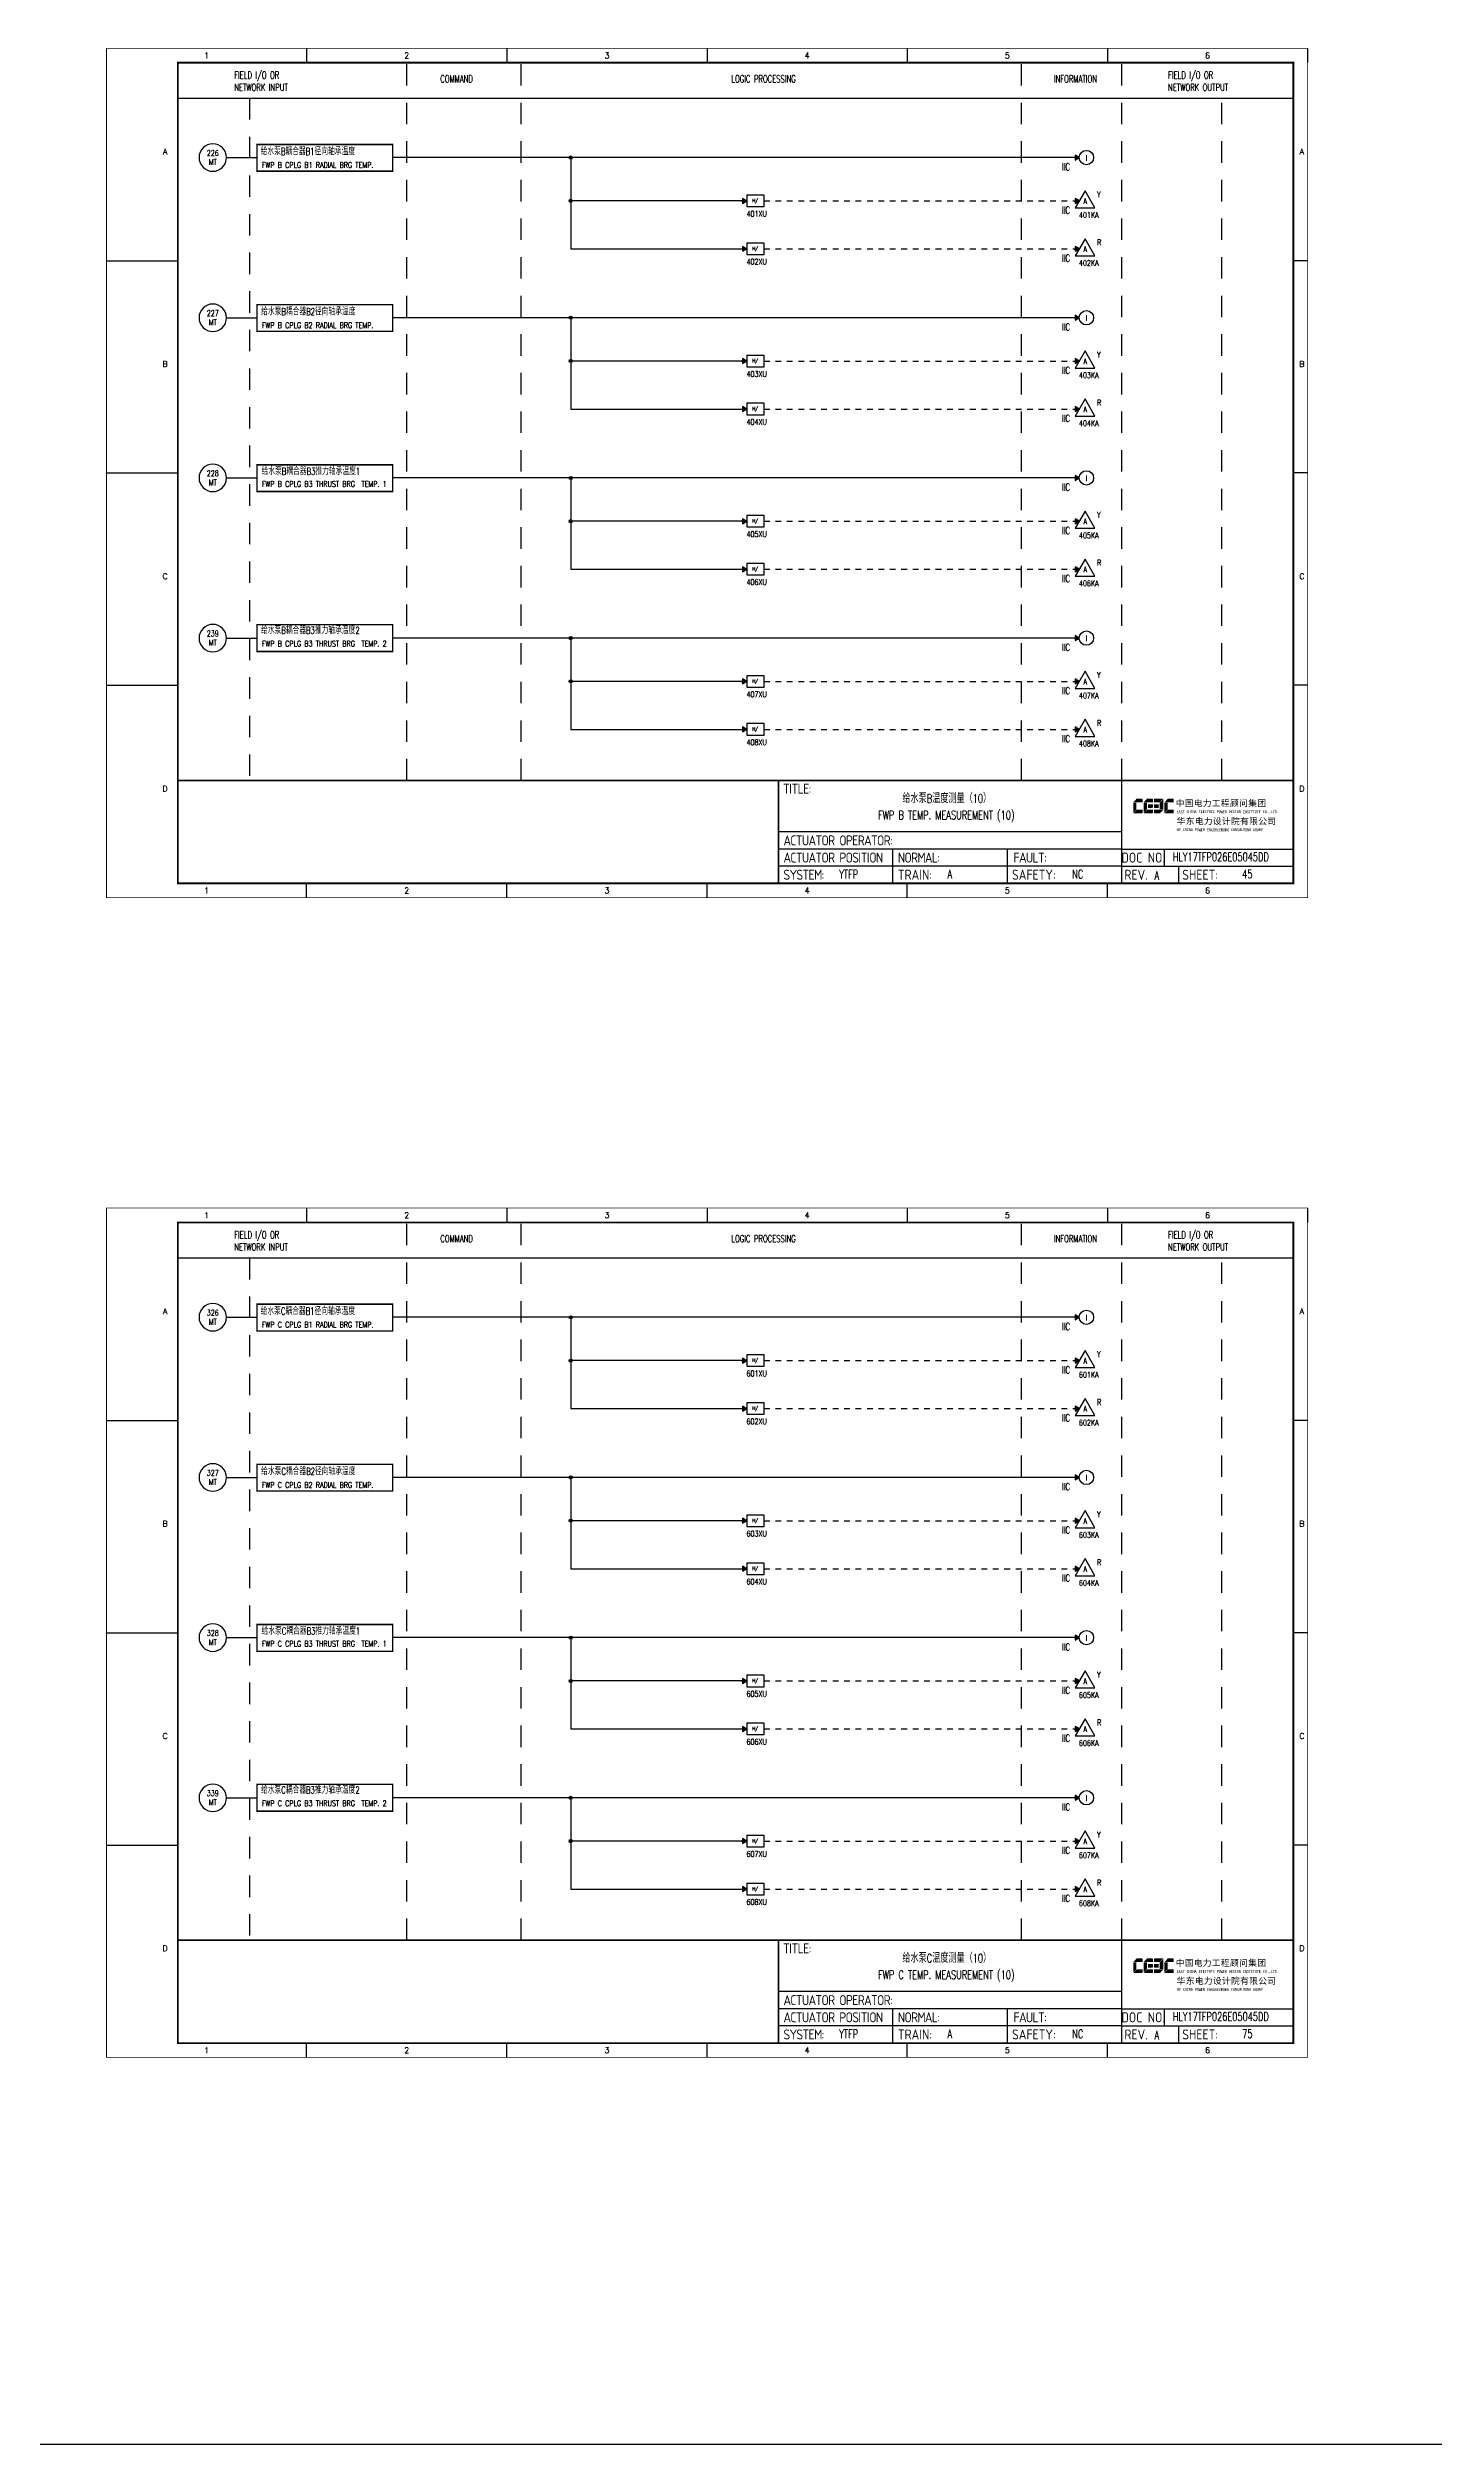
# Model space of a CAD drawing. Header units: millimetres. Extents: x 38833 to 52469, y 29493 to 32647.
# Drawn here: x 44001 to 44486, y 31107 to 31945 of the extents above; entities that cross this region are included whole.
import ezdxf
from ezdxf.enums import TextEntityAlignment as Align

# ---------------------------------------------------------------- set-up
doc = ezdxf.new("R2010")
doc.units = ezdxf.units.MM
for name, pattern in [('D2', [6, 2, -2, 2]), ('DASHED', [0.75, 0.5, -0.25]), ('JIS_02_0.7', [1.35, 0.75, -0.6])]:
    doc.linetypes.add(name, pattern=pattern)
for name, color, linetype in [('BORDER', 1, 'Continuous'), ('INSTRUMENT', 4, 'Continuous'), ('MLINE', 6, 'Continuous'), ('TITLE', 1, 'Continuous'), ('TK', 7, 'Continuous'), ('图框_外框线', 7, 'Continuous'), ('图框_标题栏文字', 6, 'Continuous')]:
    doc.layers.add(name, color=color, linetype=linetype)
doc.styles.add('DANIEL', font='COMPLEX', dxfattribs={"width": 0.7, "bigfont": 'GVFS'})
doc.styles.add('ecepdi', font='simhei.ttf', dxfattribs={"width": 0.9})
doc.styles.get("Standard").update_dxf_attribs({"font": 'romans.shx', "width": 0.7, "bigfont": 'hztxta.shx'})
doc.styles.add('工程字', font='gbenor.shx', dxfattribs={"bigfont": 'gbcbig.shx'})

# ---------------------------------------------------------------- blocks, each defined once
blk = doc.blocks.new('INS00')
at = {"layer": 'INSTRUMENT', "color": 0}
blk.add_lwpolyline([(6, 0, 1), (-6, 0, 1)], format="xyb", close=True, dxfattribs=at)
at = {"layer": 'INSTRUMENT', "flags": 1}
for tag, p in [('INSNAM', (0, 9)), ('INSDGN', (0, -9)), ('INSSUP', (0, -15)), ('INSMAN', (0, -18)), ('INSTYP', (0, -12)), ('INSREM', (0, -21))]:
    blk.add_attdef(tag, text='', height=3, dxfattribs=at).set_placement(p, align=Align.TOP_CENTER)
at = {"layer": 'INSTRUMENT', "width": 0.7}
for tag, p in [('INSIDE', (0, 2)), ('INSSYS', (0, -2))]:
    blk.add_attdef(tag, text='', height=2.5, dxfattribs=at).set_placement(p, align=Align.MIDDLE)
for tag, p in [('INSHH', (6, 3.5)), ('INSL', (6, -3)), ('INSLL', (6, -6))]:
    blk.add_attdef(tag, p, '', height=2.5, dxfattribs=at)
at = {"layer": 'INSTRUMENT', "linetype": 'DASHED', "width": 0.7}
blk.add_attdef('INSH', (6, 0.5), '', height=2.5, dxfattribs=at)
blk = doc.blocks.new('大于')
at = {"layer": 'BORDER'}
blk.add_hatch(color=256, dxfattribs=at).paths.add_polyline_path([(2178.99, 3748.47), (2177.49, 3749.34), (2177.49, 3747.6)])
for p, q in [((2176.99, 3748.47), (2178.99, 3748.47)), ((2184.99, 3748.47), (2186.99, 3748.47))]:
    blk.add_line(p, q, dxfattribs=at)
for points in [[(2178.99, 3748.47), (2177.49, 3749.34), (2177.49, 3747.6)], [(2184.99, 3750.47), (2178.99, 3750.47), (2178.99, 3746.47), (2184.99, 3746.47)]]:
    blk.add_lwpolyline(points, close=True, dxfattribs=at)
at = {"layer": 'BORDER', "style": 'DANIEL', "width": 0.8}
blk.add_text('H/', height=1.2, dxfattribs=at).set_placement((2181.94, 3748.51), align=Align.MIDDLE)
blk = doc.blocks.new('A$C1E0003F3')
h = blk.add_hatch(color=152)
edge = h.paths.add_edge_path()
edge.add_ellipse((5.15, 4.41), major_axis=(0, 0.211), ratio=0.769231, start_angle=-90, end_angle=0)
edge.add_line((5.15, 4.62), (3.22, 4.62))
edge.add_line((3.22, 4.62), (2.09, 3.35))
edge.add_line((2.09, 3.35), (5.32, 3.35))
edge.add_line((5.32, 3.35), (5.32, 4.41))
h.paths.add_polyline_path([(3.22, 3.23), (2.09, 3.23), (2.09, -0.36), (3.22, 0.91)])
edge = h.paths.add_edge_path()
edge.add_line((5.32, 0.81), (3.27, 0.81))
edge.add_line((3.27, 0.81), (2.13, -0.46))
edge.add_line((2.13, -0.46), (5.15, -0.46))
edge.add_ellipse((5.15, -0.25), major_axis=(0, 0.211), ratio=0.769231, start_angle=180, end_angle=270)
edge.add_line((5.32, -0.25), (5.32, 0.81))
h = blk.add_hatch(color=152)
edge = h.paths.add_edge_path()
edge.add_ellipse((8.78, 4.41), major_axis=(0, 0.211), ratio=0.769231, start_angle=-90, end_angle=0)
edge.add_line((8.78, 4.62), (6.84, 4.62))
edge.add_line((6.84, 4.62), (5.71, 3.35))
edge.add_line((5.71, 3.35), (8.94, 3.35))
edge.add_line((8.94, 3.35), (8.94, 4.41))
h.paths.add_polyline_path([(6.84, 3.23), (5.71, 3.23), (5.71, -0.36), (6.84, 0.91)])
edge = h.paths.add_edge_path()
edge.add_ellipse((8.78, 2.49), major_axis=(0, 0.211), ratio=0.769231, start_angle=-90, end_angle=0)
edge.add_line((8.78, 2.7), (7.22, 2.7))
edge.add_line((7.22, 2.7), (7.22, 1.44))
edge.add_line((7.22, 1.44), (8.78, 1.44))
edge.add_ellipse((8.78, 1.65), major_axis=(0, 0.211), ratio=0.769231, start_angle=180, end_angle=270)
edge.add_line((8.94, 1.65), (8.94, 2.49))
edge = h.paths.add_edge_path()
edge.add_line((8.94, 0.81), (6.89, 0.81))
edge.add_line((6.89, 0.81), (5.75, -0.46))
edge.add_line((5.75, -0.46), (8.78, -0.46))
edge.add_ellipse((8.78, -0.25), major_axis=(0, 0.211), ratio=0.769231, start_angle=180, end_angle=270)
edge.add_line((8.94, -0.25), (8.94, 0.81))
h = blk.add_hatch(color=1)
edge = h.paths.add_edge_path()
edge.add_line((12.48, 4.62), (9.46, 4.62))
edge.add_ellipse((9.46, 4.41), major_axis=(0, 0.211), ratio=0.769231, start_angle=0, end_angle=90)
edge.add_line((9.3, 4.41), (9.3, 3.35))
edge.add_line((9.3, 3.35), (11.35, 3.35))
edge.add_line((11.35, 3.35), (12.48, 4.62))
h.paths.add_polyline_path([(12.57, 4.56), (11.38, 3.23), (11.38, 0.93), (12.57, 0.93)])
edge = h.paths.add_edge_path()
edge.add_line((11.03, 2.7), (9.46, 2.7))
edge.add_ellipse((9.46, 2.49), major_axis=(0, 0.211), ratio=0.769231, start_angle=0, end_angle=90)
edge.add_line((9.3, 2.49), (9.3, 1.65))
edge.add_ellipse((9.46, 1.65), major_axis=(0, 0.211), ratio=0.769231, start_angle=90, end_angle=180)
edge.add_line((9.46, 1.44), (11.03, 1.44))
edge.add_line((11.03, 1.44), (11.03, 2.7))
h = blk.add_hatch(color=1)
edge = h.paths.add_edge_path()
edge.add_line((12.58, 0.79), (9.3, 0.79))
edge.add_line((9.3, 0.79), (9.3, -0.27))
edge.add_ellipse((9.46, -0.27), major_axis=(0, 0.211), ratio=0.769231, start_angle=90, end_angle=180)
edge.add_line((9.46, -0.48), (11.43, -0.48))
edge.add_line((11.43, -0.48), (12.58, 0.79))
h = blk.add_hatch(color=152)
edge = h.paths.add_edge_path()
edge.add_ellipse((16.11, 4.41), major_axis=(0, 0.211), ratio=0.769231, start_angle=-90, end_angle=0)
edge.add_line((16.11, 4.62), (14.14, 4.62))
edge.add_line((14.14, 4.62), (13, 3.35))
edge.add_line((13, 3.35), (16.27, 3.35))
edge.add_line((16.27, 3.35), (16.27, 4.41))
h.paths.add_polyline_path([(14.14, 3.23), (13, 3.23), (13, -0.36), (14.14, 0.91)])
edge = h.paths.add_edge_path()
edge.add_line((16.27, 0.81), (14.18, 0.81))
edge.add_line((14.18, 0.81), (13.04, -0.46))
edge.add_line((13.04, -0.46), (16.03, -0.46))
edge.add_ellipse((16.03, -0.15), major_axis=(0, 0.316), ratio=0.769231, start_angle=180, end_angle=270)
edge.add_line((16.27, -0.15), (16.27, 0.81))
at = {"layer": 'TITLE', "color": 7, "style": 'ecepdi'}
for s, p in [('中', (16.92, 1.94)), ('国', (20.09, 2)), ('电', (23.25, 1.99)), ('力', (26.39, 1.96)), ('工', (29.53, 1.95)), ('程', (32.71, 1.98)), ('顾', (35.9, 1.98)), ('问', (39.09, 1.94)), ('集', (42.26, 1.98)), ('团', (45.42, 2.01)), ('华', (17.24, -4.31)), ('东', (20.45, -4.29)), ('电', (23.62, -4.35)), ('力', (26.75, -4.32)), ('设', (29.92, -4.3)), ('计', (33.05, -4.31)), ('院', (36.26, -4.29)), ('有', (39.41, -4.29)), ('限', (42.57, -4.32)), ('公', (45.78, -4.38)), ('司', (48.91, -4.35))]:
    blk.add_text(s, height=2.2, dxfattribs=at).set_placement(p)
at = {"layer": 'TITLE', "color": 7, "style": 'ecepdi', "width": 0.975}
for s, p in [('E', (17.58, 0.02)), ('A', (18.29, 0.03)), ('S', (19, 0.03)), ('T', (19.7, 0.03)), ('C', (21.1, 0.09)), ('H', (21.77, 0.09)), ('I', (22.46, 0.09)), ('N', (23.17, 0.1)), ('A', (23.86, 0.1)), ('E', (25.35, 0.09)), ('L', (26.05, 0.11)), ('E', (26.76, 0.1)), ('C', (27.46, 0.12)), ('T', (28.18, 0.11)), ('R', (28.87, 0.1)), ('I', (29.57, 0.11)), ('C', (30.28, 0.1)), ('P', (31.64, 0.09)), ('O', (32.32, 0.08)), ('W', (33.03, 0.08)), ('E', (33.72, 0.08)), ('R', (34.42, 0.09)), ('D', (35.81, 0.1)), ('E', (36.52, 0.1)), ('S', (37.2, 0.1)), ('I', (37.91, 0.09)), ('G', (38.68, 0.11)), ('N', (39.38, 0.09)), ('I', (40.72, 0.07)), ('N', (41.43, 0.08)), ('S', (42.14, 0.08)), ('T', (42.83, 0.08)), ('I', (43.52, 0.09)), ('T', (44.22, 0.07)), ('U', (44.93, 0.07)), ('T', (45.63, 0.08)), ('E', (46.34, 0.09)), ('C', (47.76, 0.11)), ('O', (48.48, 0.1)), ('L', (50.56, 0.1)), ('T', (51.27, 0.1)), ('D', (51.96, 0.1)), ('O', (17.67, -6.18)), ('OF', (18.01, -6.2)), ('F', (18.37, -6.2)), ('C', (19.8, -6.19)), ('H', (20.47, -6.19)), ('I', (21.15, -6.19)), ('N', (21.87, -6.18)), ('A', (22.56, -6.18)), ('P', (23.98, -6.2)), ('O', (24.66, -6.21)), ('W', (25.36, -6.21)), ('E', (26.06, -6.21)), ('R', (26.75, -6.2)), ('E', (28.19, -6.24)), ('N', (28.91, -6.27)), ('G', (29.62, -6.26)), ('I', (30.32, -6.27)), ('N', (31.02, -6.27)), ('E', (31.7, -6.28)), ('E', (32.41, -6.27)), ('R', (33.1, -6.24)), ('I', (33.81, -6.24)), ('N', (34.51, -6.26)), ('G', (35.2, -6.24)), ('C', (36.61, -6.19)), ('O', (37.3, -6.21)), ('N', (38, -6.2)), ('S', (38.71, -6.21)), ('U', (39.41, -6.18)), ('L', (40.11, -6.18)), ('T', (40.81, -6.19)), ('I', (41.51, -6.21)), ('N', (42.2, -6.21)), ('G', (42.91, -6.17)), ('G', (44.29, -6.2)), ('R', (45, -6.21)), ('O', (45.69, -6.22)), ('U', (46.39, -6.2)), ('P', (47.1, -6.23)), ('.', (49.23, 0.1)), (',', (49.87, 0.1)), ('.', (52.72, 0.11))]:
    blk.add_text(s, height=1, dxfattribs=at).set_placement(p, align=Align.MIDDLE_CENTER)
blk = doc.blocks.new('A$C613255F0')
for p, q in [((70, 297), (70, 292)), ((140, 297), (140, 292)), ((210, 297), (210, 292)), ((280, 297), (280, 292)), ((350, 297), (350, 292)), ((420, 297), (420, 292)), ((0, 222.75), (25, 222.75)), ((420, 222.75), (415, 222.75)), ((0, 148.5), (25, 148.5)), ((420, 148.5), (415, 148.5)), ((0, 74.25), (25, 74.25)), ((420, 74.25), (415, 74.25)), ((70, 0), (70, 5)), ((140, 0), (140, 5)), ((210, 0), (210, 5)), ((280, 0), (280, 5)), ((350, 0), (350, 5))]:
    blk.add_line(p, q)
at = {"layer": 'MLINE', "linetype": 'JIS_02_0.7', "ltscale": 10}
for p, q in [((105, 41), (105, 292)), ((145, 41), (145, 292)), ((320, 41), (320, 292)), ((355, 41), (355, 292)), ((50, 279.56), (50, 41)), ((390, 41), (390, 279.56))]:
    blk.add_line(p, q, dxfattribs=at)
at = {"layer": 'MLINE'}
blk.add_line((25, 279.56), (415, 279.56), dxfattribs=at)
at = {"layer": '图框_外框线'}
for p, q in [((355, 5), (355, 41)), ((355, 23), (235, 23)), ((355, 17), (235, 17)), ((275, 11), (275, 17)), ((315, 11), (315, 17)), ((355, 17), (415, 17)), ((370, 11), (370, 17)), ((355, 11), (235, 11)), ((355, 11), (235, 11)), ((275, 5), (275, 11)), ((315, 5), (315, 11)), ((355, 11), (415, 11)), ((375, 5), (375, 11))]:
    blk.add_line(p, q, dxfattribs=at)
for points, const_width in [([(0, 0), (420, 0), (420, 297), (0, 297)], 0.3), ([(25, 5), (415, 5), (415, 292), (25, 292)], 0.6)]:
    blk.add_lwpolyline(points, close=True, dxfattribs=dict(at, const_width=const_width))
at = {"layer": '图框_外框线', "const_width": 0.6}
blk.add_lwpolyline([(235, 41), (25, 41)], dxfattribs=at)
at = {"layer": '图框_外框线'}
blk.add_lwpolyline([(415, 41, 0.6, 0.6, 0), (235, 41, 0.6, 0.6, 0), (235, 5, 0, 0, 0)], format="xyseb", dxfattribs=at)
blk.add_blockref('A$C1E0003F3', (356.94, 29.95))
at = {"layer": 'MLINE', "char_height": 2.5, "width": 31.8959, "attachment_point": 1}
for s, insert in [('FIELD I/O OR', (44.67, 288.89)), ('COMMAND', (116.74, 287.58)), ('LOGIC PROCESSING', (218.52, 287.58)), ('INFORMATION', (331.25, 287.58)), ('FIELD I/O OR', (371.22, 288.89)), ('NETWORK INPUT', (44.67, 284.64)), ('NETWORK OUTPUT', (371.22, 284.64))]:
    blk.add_mtext(s, dxfattribs=dict(at, insert=insert))
at = {"layer": 'TK', "color": 3}
for s, p in [('1', (35, 294.5)), ('2', (105, 294.5)), ('3', (175, 294.5)), ('4', (245, 294.5)), ('5', (315, 294.5)), ('6', (385, 294.5)), ('1', (35, 2.5)), ('2', (105, 2.5)), ('3', (175, 2.5)), ('4', (245, 2.5)), ('5', (315, 2.5)), ('6', (385, 2.5))]:
    blk.add_text(s, height=2, dxfattribs=at).set_placement(p, align=Align.MIDDLE)
for s, p in [('A', (20.5, 259.88)), ('A', (418, 259.88)), ('B', (20.5, 185.62)), ('B', (418, 185.62)), ('C', (20.5, 111.38)), ('C', (418, 111.38)), ('D', (20.5, 37.12)), ('D', (418, 37.12))]:
    blk.add_text(s, height=2, dxfattribs=at).set_placement(p, align=Align.CENTER)
at = {"layer": '图框_标题栏文字', "char_height": 3.5, "style": '工程字'}
for s, insert, width, attachment_point in [('{\\T0.9; TITLE:}', (234.86, 38.09), 14.2249, 4), ('{\\T0.9; ACTUATOR OPERATOR:}', (235, 20), 40, 4), ('{\\T0.9; ACTUATOR POSITION}', (235, 14), 45, 4), ('{\\T0.9; SYSTEM:}', (235, 8), 17.9526, 4), ('{\\T0.9; }TRAIN: ', (275, 8), 17.6638, 4), ('{\\T0.9; NORMAL:}', (275, 14), 18.2557, 4), ('SAFETY:', (324.3, 8), 22.3993, 5), ('{\\T0.9; FAULT:}', (315.44, 14), 15, 4), ('DOC NO.', (362.5, 14), 15, 5), ('REV.', (360, 8), 10, 5), ('SHEET:', (382.42, 8), 20, 5)]:
    blk.add_mtext(s, dxfattribs=dict(at, insert=insert, width=width, attachment_point=attachment_point))

msp = doc.modelspace()

# ---------------------------------------------------------------- hatches: boundary and pattern name
h = msp.add_hatch(color=256)
edge = h.paths.add_edge_path()
edge.add_arc((44184.21, 31906.86), 0.55, 0, 360)
for points in [[(44362.04, 31906.86), (44360.54, 31907.73), (44360.54, 31905.99)], [(44362.04, 31891.71), (44360.54, 31892.58), (44360.54, 31890.84)], [(44362.04, 31874.94), (44360.54, 31875.8), (44360.54, 31874.07)], [(44362.04, 31850.84), (44360.54, 31851.71), (44360.54, 31849.98)], [(44362.04, 31835.69), (44360.54, 31836.56), (44360.54, 31834.83)], [(44362.04, 31818.92), (44360.54, 31819.79), (44360.54, 31818.06)], [(44362.04, 31794.83), (44360.54, 31795.7), (44360.54, 31793.96)], [(44362.04, 31779.68), (44360.54, 31780.55), (44360.54, 31778.81)], [(44362.04, 31762.91), (44360.54, 31763.77), (44360.54, 31762.04)], [(44362.04, 31738.81), (44360.54, 31739.68), (44360.54, 31737.95)], [(44362.04, 31723.66), (44360.54, 31724.53), (44360.54, 31722.8)], [(44362.04, 31706.89), (44360.54, 31707.76), (44360.54, 31706.03)], [(44362.04, 31501.3), (44360.54, 31502.17), (44360.54, 31500.43)], [(44362.04, 31486.15), (44360.54, 31487.02), (44360.54, 31485.28)], [(44362.04, 31469.38), (44360.54, 31470.24), (44360.54, 31468.51)], [(44362.04, 31445.29), (44360.54, 31446.15), (44360.54, 31444.42)], [(44362.04, 31430.14), (44360.54, 31431), (44360.54, 31429.27)], [(44362.04, 31413.36), (44360.54, 31414.23), (44360.54, 31412.5)], [(44362.04, 31389.27), (44360.54, 31390.14), (44360.54, 31388.4)], [(44362.04, 31374.12), (44360.54, 31374.99), (44360.54, 31373.25)], [(44362.04, 31357.35), (44360.54, 31358.21), (44360.54, 31356.48)], [(44362.04, 31333.26), (44360.54, 31334.12), (44360.54, 31332.39)], [(44362.04, 31318.11), (44360.54, 31318.97), (44360.54, 31317.24)], [(44362.04, 31301.33), (44360.54, 31302.2), (44360.54, 31300.47)]]:
    msp.add_hatch(color=256).paths.add_polyline_path(points)
h = msp.add_hatch(color=256)
edge = h.paths.add_edge_path()
edge.add_arc((44184.21, 31891.71), 0.55, 0, 360)
h = msp.add_hatch(color=256)
edge = h.paths.add_edge_path()
edge.add_arc((44184.21, 31850.84), 0.55, 0, 360)
h = msp.add_hatch(color=256)
edge = h.paths.add_edge_path()
edge.add_arc((44184.21, 31835.69), 0.55, 0, 360)
h = msp.add_hatch(color=256)
edge = h.paths.add_edge_path()
edge.add_arc((44184.21, 31794.83), 0.55, 0, 360)
h = msp.add_hatch(color=256)
edge = h.paths.add_edge_path()
edge.add_arc((44184.21, 31779.68), 0.55, 0, 360)
h = msp.add_hatch(color=256)
edge = h.paths.add_edge_path()
edge.add_arc((44184.21, 31738.81), 0.55, 0, 360)
h = msp.add_hatch(color=256)
edge = h.paths.add_edge_path()
edge.add_arc((44184.21, 31723.66), 0.55, 0, 360)
h = msp.add_hatch(color=256)
edge = h.paths.add_edge_path()
edge.add_arc((44184.21, 31501.3), 0.55, 0, 360)
h = msp.add_hatch(color=256)
edge = h.paths.add_edge_path()
edge.add_arc((44184.21, 31486.15), 0.55, 0, 360)
h = msp.add_hatch(color=256)
edge = h.paths.add_edge_path()
edge.add_arc((44184.21, 31445.29), 0.55, 0, 360)
h = msp.add_hatch(color=256)
edge = h.paths.add_edge_path()
edge.add_arc((44184.21, 31430.14), 0.55, 0, 360)
h = msp.add_hatch(color=256)
edge = h.paths.add_edge_path()
edge.add_arc((44184.21, 31389.27), 0.55, 0, 360)
h = msp.add_hatch(color=256)
edge = h.paths.add_edge_path()
edge.add_arc((44184.21, 31374.12), 0.55, 0, 360)
h = msp.add_hatch(color=256)
edge = h.paths.add_edge_path()
edge.add_arc((44184.21, 31333.26), 0.55, 0, 360)
h = msp.add_hatch(color=256)
edge = h.paths.add_edge_path()
edge.add_arc((44184.21, 31318.11), 0.55, 0, 360)

# ---------------------------------------------------------------- linework, layer by layer
for p, q in [((44063.85, 31906.86), (44074.55, 31906.86)), ((44362.04, 31906.86), (44121.95, 31906.86)), ((44184.21, 31906.86), (44184.21, 31874.94)), ((44245.81, 31891.71), (44184.21, 31891.71)), ((44251.81, 31891.71), (44252.6, 31891.71)), ((44184.21, 31874.94), (44245.81, 31874.94)), ((44251.81, 31874.94), (44252.6, 31874.94)), ((44063.85, 31850.84), (44074.55, 31850.84)), ((44362.04, 31850.84), (44121.95, 31850.84)), ((44184.21, 31850.84), (44184.21, 31818.92)), ((44245.81, 31835.69), (44184.21, 31835.69)), ((44251.81, 31835.69), (44252.6, 31835.69)), ((44184.21, 31818.92), (44245.81, 31818.92)), ((44251.81, 31818.92), (44252.6, 31818.92)), ((44063.85, 31794.83), (44074.55, 31794.83)), ((44362.04, 31794.83), (44121.95, 31794.83)), ((44184.21, 31794.83), (44184.21, 31762.91)), ((44245.81, 31779.68), (44184.21, 31779.68)), ((44251.81, 31779.68), (44252.6, 31779.68)), ((44184.21, 31762.91), (44245.81, 31762.91)), ((44251.81, 31762.91), (44252.6, 31762.91)), ((44063.85, 31738.81), (44074.55, 31738.81)), ((44362.04, 31738.81), (44121.95, 31738.81)), ((44184.21, 31738.81), (44184.21, 31706.89)), ((44245.81, 31723.66), (44184.21, 31723.66)), ((44251.81, 31723.66), (44252.6, 31723.66)), ((44184.21, 31706.89), (44245.81, 31706.89)), ((44251.81, 31706.89), (44252.6, 31706.89)), ((44063.85, 31501.3), (44074.55, 31501.3)), ((44362.04, 31501.3), (44121.95, 31501.3)), ((44184.21, 31501.3), (44184.21, 31469.38)), ((44245.81, 31486.15), (44184.21, 31486.15)), ((44251.81, 31486.15), (44252.6, 31486.15)), ((44184.21, 31469.38), (44245.81, 31469.38)), ((44251.81, 31469.38), (44252.6, 31469.38)), ((44063.85, 31445.29), (44074.55, 31445.29)), ((44362.04, 31445.29), (44121.95, 31445.29)), ((44184.21, 31445.29), (44184.21, 31413.36)), ((44245.81, 31430.14), (44184.21, 31430.14)), ((44251.81, 31430.14), (44252.6, 31430.14)), ((44184.21, 31413.36), (44245.81, 31413.36)), ((44251.81, 31413.36), (44252.6, 31413.36)), ((44063.85, 31389.27), (44074.55, 31389.27)), ((44362.04, 31389.27), (44121.95, 31389.27)), ((44184.21, 31389.27), (44184.21, 31357.35)), ((44245.81, 31374.12), (44184.21, 31374.12)), ((44251.81, 31374.12), (44252.6, 31374.12)), ((44184.21, 31357.35), (44245.81, 31357.35)), ((44251.81, 31357.35), (44252.6, 31357.35)), ((44063.85, 31333.26), (44074.55, 31333.26)), ((44362.04, 31333.26), (44121.95, 31333.26)), ((44184.21, 31333.26), (44184.21, 31301.33)), ((44245.81, 31318.11), (44184.21, 31318.11)), ((44251.81, 31318.11), (44252.6, 31318.11)), ((44184.21, 31301.33), (44245.81, 31301.33)), ((44251.81, 31301.33), (44252.6, 31301.33)), ((39417.51, 31107.25), (50497.51, 31107.25))]:
    msp.add_line(p, q)
at = {"linetype": 'D2'}
for p, q in [((44251.81, 31891.71), (44362.04, 31891.71)), ((44251.81, 31874.94), (44362.04, 31874.94)), ((44251.81, 31835.69), (44362.04, 31835.69)), ((44251.81, 31818.92), (44362.04, 31818.92)), ((44251.81, 31779.68), (44362.04, 31779.68)), ((44251.81, 31762.91), (44362.04, 31762.91)), ((44251.81, 31723.66), (44362.04, 31723.66)), ((44251.81, 31706.89), (44362.04, 31706.89)), ((44251.81, 31486.15), (44362.04, 31486.15)), ((44251.81, 31469.38), (44362.04, 31469.38)), ((44251.81, 31430.14), (44362.04, 31430.14)), ((44251.81, 31413.36), (44362.04, 31413.36)), ((44251.81, 31374.12), (44362.04, 31374.12)), ((44251.81, 31357.35), (44362.04, 31357.35)), ((44251.81, 31318.11), (44362.04, 31318.11)), ((44251.81, 31301.33), (44362.04, 31301.33))]:
    msp.add_line(p, q, dxfattribs=at)
at = {"const_width": 0.5}
for points in [[(44074.55, 31911.44), (44121.95, 31911.44), (44121.95, 31902.1), (44074.55, 31902.1), (44074.55, 31911.44)], [(44074.55, 31855.42), (44121.95, 31855.42), (44121.95, 31846.08), (44074.55, 31846.08), (44074.55, 31855.42)], [(44074.55, 31799.41), (44121.95, 31799.41), (44121.95, 31790.07), (44074.55, 31790.07), (44074.55, 31799.41)], [(44074.55, 31743.48), (44121.95, 31743.48), (44121.95, 31734.14), (44074.55, 31734.14), (44074.55, 31743.48)], [(44074.55, 31505.88), (44121.95, 31505.88), (44121.95, 31496.54), (44074.55, 31496.54), (44074.55, 31505.88)], [(44074.55, 31449.87), (44121.95, 31449.87), (44121.95, 31440.53), (44074.55, 31440.53), (44074.55, 31449.87)], [(44074.55, 31393.85), (44121.95, 31393.85), (44121.95, 31384.51), (44074.55, 31384.51), (44074.55, 31393.85)], [(44074.55, 31337.93), (44121.95, 31337.93), (44121.95, 31328.59), (44074.55, 31328.59), (44074.55, 31337.93)]]:
    msp.add_lwpolyline(points, dxfattribs=at)
for points in [[(44362.04, 31906.86), (44360.54, 31907.73), (44360.54, 31905.99)], [(44362.04, 31891.71), (44360.54, 31892.58), (44360.54, 31890.84)], [(44362.04, 31874.94), (44360.54, 31875.8), (44360.54, 31874.07)], [(44362.04, 31850.84), (44360.54, 31851.71), (44360.54, 31849.98)], [(44362.04, 31835.69), (44360.54, 31836.56), (44360.54, 31834.83)], [(44362.04, 31818.92), (44360.54, 31819.79), (44360.54, 31818.06)], [(44362.04, 31794.83), (44360.54, 31795.7), (44360.54, 31793.96)], [(44362.04, 31779.68), (44360.54, 31780.55), (44360.54, 31778.81)], [(44362.04, 31762.91), (44360.54, 31763.77), (44360.54, 31762.04)], [(44362.04, 31738.81), (44360.54, 31739.68), (44360.54, 31737.95)], [(44362.04, 31723.66), (44360.54, 31724.53), (44360.54, 31722.8)], [(44362.04, 31706.89), (44360.54, 31707.76), (44360.54, 31706.03)], [(44362.04, 31501.3), (44360.54, 31502.17), (44360.54, 31500.43)], [(44362.04, 31486.15), (44360.54, 31487.02), (44360.54, 31485.28)], [(44362.04, 31469.38), (44360.54, 31470.24), (44360.54, 31468.51)], [(44362.04, 31445.29), (44360.54, 31446.15), (44360.54, 31444.42)], [(44362.04, 31430.14), (44360.54, 31431), (44360.54, 31429.27)], [(44362.04, 31413.36), (44360.54, 31414.23), (44360.54, 31412.5)], [(44362.04, 31389.27), (44360.54, 31390.14), (44360.54, 31388.4)], [(44362.04, 31374.12), (44360.54, 31374.99), (44360.54, 31373.25)], [(44362.04, 31357.35), (44360.54, 31358.21), (44360.54, 31356.48)], [(44362.04, 31333.26), (44360.54, 31334.12), (44360.54, 31332.39)], [(44362.04, 31318.11), (44360.54, 31318.97), (44360.54, 31317.24)], [(44362.04, 31301.33), (44360.54, 31302.2), (44360.54, 31300.47)]]:
    msp.add_lwpolyline(points, close=True)
at = {"color": 1}
for points in [[(44367.52, 31889.26), (44364.06, 31895.26), (44360.6, 31889.26)], [(44367.52, 31872.49), (44364.06, 31878.49), (44360.6, 31872.49)], [(44367.52, 31833.25), (44364.06, 31839.25), (44360.6, 31833.25)], [(44367.52, 31816.47), (44364.06, 31822.47), (44360.6, 31816.47)], [(44367.52, 31777.23), (44364.06, 31783.23), (44360.6, 31777.23)], [(44367.52, 31760.46), (44364.06, 31766.46), (44360.6, 31760.46)], [(44367.52, 31721.22), (44364.06, 31727.22), (44360.6, 31721.22)], [(44367.52, 31704.44), (44364.06, 31710.44), (44360.6, 31704.44)], [(44367.52, 31483.7), (44364.06, 31489.7), (44360.6, 31483.7)], [(44367.52, 31466.93), (44364.06, 31472.93), (44360.6, 31466.93)], [(44367.52, 31427.69), (44364.06, 31433.69), (44360.6, 31427.69)], [(44367.52, 31410.91), (44364.06, 31416.91), (44360.6, 31410.91)], [(44367.52, 31371.67), (44364.06, 31377.67), (44360.6, 31371.67)], [(44367.52, 31354.9), (44364.06, 31360.9), (44360.6, 31354.9)], [(44367.52, 31315.66), (44364.06, 31321.66), (44360.6, 31315.66)], [(44367.52, 31298.88), (44364.06, 31304.88), (44360.6, 31298.88)]]:
    msp.add_lwpolyline(points, close=True, dxfattribs=at)
for centre, radius in [((44364.54, 31906.86), 2.5), ((44184.21, 31906.86), 0.55), ((44184.21, 31891.71), 0.55), ((44184.21, 31850.84), 0.55), ((44364.54, 31850.84), 2.5), ((44184.21, 31835.69), 0.55), ((44184.21, 31794.83), 0.55), ((44364.54, 31794.83), 2.5), ((44184.21, 31779.68), 0.55), ((44184.21, 31738.81), 0.55), ((44364.54, 31738.81), 2.5), ((44184.21, 31723.66), 0.55), ((44184.21, 31501.3), 0.55), ((44364.54, 31501.3), 2.5), ((44184.21, 31486.15), 0.55), ((44184.21, 31445.29), 0.55), ((44364.54, 31445.29), 2.5), ((44184.21, 31430.14), 0.55), ((44184.21, 31389.27), 0.55), ((44364.54, 31389.27), 2.5), ((44184.21, 31374.12), 0.55), ((44184.21, 31333.26), 0.55), ((44364.54, 31333.26), 2.5), ((44184.21, 31318.11), 0.55)]:
    msp.add_circle(centre, radius)

# ---------------------------------------------------------------- block references
for name, p in [('A$C613255F0', (44021.88, 31648.05)), ('大于', (42066.82, 28143.24)), ('大于', (42066.82, 28126.47)), ('大于', (42066.82, 28087.22)), ('大于', (42066.82, 28070.45)), ('大于', (42066.82, 28031.21)), ('大于', (42066.82, 28014.44)), ('大于', (42066.82, 27975.19)), ('大于', (42066.82, 27958.42)), ('A$C613255F0', (44021.88, 31242.49)), ('大于', (42066.82, 27737.68)), ('大于', (42066.82, 27720.91)), ('大于', (42066.82, 27681.67)), ('大于', (42066.82, 27664.89)), ('大于', (42066.82, 27625.65)), ('大于', (42066.82, 27608.88)), ('大于', (42066.82, 27569.63)), ('大于', (42066.82, 27552.86))]:
    msp.add_blockref(name, p)
at = {"layer": 'MLINE', "xscale": 0.7999999999992724, "yscale": 0.7999999999992724, "zscale": 0.7999999999992724}
for p, values in [((44059.05, 31906.86), {'INSIDE': '226', 'INSSYS': 'MT'}), ((44059.05, 31850.84), {'INSIDE': '227', 'INSSYS': 'MT'}), ((44059.05, 31794.83), {'INSIDE': '228', 'INSSYS': 'MT'}), ((44059.05, 31738.81), {'INSIDE': '239', 'INSSYS': 'MT'}), ((44059.05, 31501.3), {'INSIDE': '326', 'INSSYS': 'MT'}), ((44059.05, 31445.29), {'INSIDE': '327', 'INSSYS': 'MT'}), ((44059.05, 31389.27), {'INSIDE': '328', 'INSSYS': 'MT'}), ((44059.05, 31333.26), {'INSIDE': '339', 'INSSYS': 'MT'})]:
    msp.add_blockref('INS00', p, dxfattribs=at).add_auto_attribs(values)

# ---------------------------------------------------------------- texts
at = {"width": 0.7}
for p in [(44364.57, 31905.73), (44364.57, 31849.72), (44364.57, 31793.7), (44364.57, 31737.69), (44364.57, 31500.17), (44364.57, 31444.16), (44364.57, 31388.14), (44364.57, 31332.13)]:
    msp.add_text('I', height=2, dxfattribs=at).set_placement(p, align=Align.CENTER)
at = {"color": 1, "width": 0.7}
for p in [(44364.15, 31890.63), (44364.15, 31873.86), (44364.15, 31834.62), (44364.15, 31817.85), (44364.15, 31778.6), (44364.15, 31761.83), (44364.15, 31722.59), (44364.15, 31705.82), (44364.15, 31485.07), (44364.15, 31468.3), (44364.15, 31429.06), (44364.15, 31412.29), (44364.15, 31373.04), (44364.15, 31356.27), (44364.15, 31317.03), (44364.15, 31300.26)]:
    msp.add_text('A', height=2, dxfattribs=at).set_placement(p, align=Align.CENTER)
at = {"attachment_point": 1}
for s, insert, char_height, width in [('给水泵B耦合器B1径向轴承温度', (44075.8, 31910.25), 2.5, 73.0067), ('FWP B CPLG B1 RADIAL BRG TEMP.', (44076.23, 31905.26), 2, 73.0067), ('IIC', (44356.03, 31904.86), 2.5, 4.5039), ('Y', (44368.27, 31894.95), 2, 73.0067), ('401XU', (44245.67, 31888.2), 2, 11.1697), ('IIC', (44356.03, 31889.71), 2.5, 4.5039), ('401KA', (44361.89, 31887.75), 2, 73.0067), ('R', (44368.27, 31878.18), 2, 73.0067), ('402XU', (44245.67, 31871.43), 2, 11.1697), ('IIC', (44356.03, 31872.94), 2.5, 4.5039), ('402KA', (44361.89, 31870.97), 2, 73.0067), ('给水泵B耦合器B2径向轴承温度', (44075.95, 31854.24), 2.5, 73.0067), ('FWP B CPLG B2 RADIAL BRG TEMP.', (44076.23, 31849.22), 2, 73.0067), ('IIC', (44356.03, 31848.84), 2.5, 4.5039), ('IIC', (44356.03, 31833.69), 2.5, 4.5039), ('Y', (44368.27, 31838.94), 2, 73.0067), ('403XU', (44245.67, 31832.18), 2, 11.1697), ('403KA', (44361.89, 31831.73), 2, 73.0067), ('R', (44368.27, 31822.17), 2, 73.0067), ('404XU', (44245.67, 31815.41), 2, 11.1697), ('IIC', (44356.03, 31816.92), 2.5, 4.5039), ('404KA', (44361.89, 31814.96), 2, 73.0067), ('给水泵B耦合器B3推力轴承温度1', (44076.1, 31798.39), 2.5, 73.0067), ('FWP B CPLG B3 THRUST BRG  TEMP. 1', (44076.23, 31793.69), 2, 73.0067), ('IIC', (44356.03, 31792.83), 2.5, 4.5039), ('405XU', (44245.67, 31776.17), 2, 11.1697), ('IIC', (44356.03, 31777.68), 2.5, 4.5039), ('405KA', (44361.89, 31775.72), 2, 73.0067), ('Y', (44368.27, 31782.92), 2, 73.0067), ('406XU', (44245.67, 31759.4), 2, 11.1697), ('IIC', (44356.03, 31760.91), 2.5, 4.5039), ('406KA', (44361.89, 31758.94), 2, 73.0067), ('R', (44368.27, 31766.15), 2, 73.0067), ('给水泵B耦合器B3推力轴承温度2', (44075.92, 31742.79), 2.5, 73.0067), ('FWP B CPLG B3 THRUST BRG  TEMP. 2', (44076.23, 31737.87), 2, 73.0067), ('IIC', (44356.03, 31736.81), 2.5, 4.5039), ('Y', (44368.27, 31726.91), 2, 73.0067), ('407XU', (44245.67, 31720.15), 2, 11.1697), ('IIC', (44356.03, 31721.66), 2.5, 4.5039), ('407KA', (44361.89, 31719.7), 2, 73.0067), ('R', (44368.27, 31710.14), 2, 73.0067), ('408XU', (44245.67, 31703.38), 2, 11.1697), ('IIC', (44356.03, 31704.89), 2.5, 4.5039), ('408KA', (44361.89, 31702.93), 2, 73.0067), ('给水泵B温度测量（10）', (44300.21, 31684.21), 3, 57.1272), ('FWP B TEMP. MEASUREMENT (10)', (44291.7, 31678.43), 3, 74.0185), ('YTFP', (44278.12, 31657.74), 3, 8.5983), ('A', (44315.98, 31657.74), 3, 4.8474), ('NC', (44359.57, 31657.74), 3, 4.8474), ('A', (44388.35, 31657.3), 3, 8.5983), ('给水泵C耦合器B1径向轴承温度', (44075.8, 31504.69), 2.5, 73.0067), ('FWP C CPLG B1 RADIAL BRG TEMP.', (44076.23, 31499.7), 2, 73.0067), ('IIC', (44356.03, 31499.3), 2.5, 4.5039), ('601XU', (44245.67, 31482.64), 2, 11.1697), ('IIC', (44356.03, 31484.15), 2.5, 4.5039), ('601KA', (44361.89, 31482.19), 2, 73.0067), ('Y', (44368.27, 31489.39), 2, 73.0067), ('602XU', (44245.67, 31465.87), 2, 11.1697), ('IIC', (44356.03, 31467.38), 2.5, 4.5039), ('602KA', (44361.89, 31465.42), 2, 73.0067), ('R', (44368.27, 31472.62), 2, 73.0067), ('给水泵C耦合器B2径向轴承温度', (44075.95, 31448.68), 2.5, 73.0067), ('FWP C CPLG B2 RADIAL BRG TEMP.', (44076.23, 31443.67), 2, 73.0067), ('IIC', (44356.03, 31443.29), 2.5, 4.5039), ('Y', (44368.27, 31433.38), 2, 73.0067), ('603XU', (44245.67, 31426.62), 2, 11.1697), ('IIC', (44356.03, 31428.14), 2.5, 4.5039), ('603KA', (44361.89, 31426.17), 2, 73.0067), ('R', (44368.27, 31416.61), 2, 73.0067), ('604XU', (44245.67, 31409.85), 2, 11.1697), ('IIC', (44356.03, 31411.36), 2.5, 4.5039), ('604KA', (44361.89, 31409.4), 2, 73.0067), ('给水泵C耦合器B3推力轴承温度1', (44076.1, 31392.83), 2.5, 73.0067), ('FWP C CPLG B3 THRUST BRG  TEMP. 1', (44076.23, 31388.13), 2, 73.0067), ('IIC', (44356.03, 31387.27), 2.5, 4.5039), ('Y', (44368.27, 31377.36), 2, 73.0067), ('605XU', (44245.67, 31370.61), 2, 11.1697), ('IIC', (44356.03, 31372.12), 2.5, 4.5039), ('605KA', (44361.89, 31370.16), 2, 73.0067), ('R', (44368.27, 31360.59), 2, 73.0067), ('606XU', (44245.67, 31353.84), 2, 11.1697), ('IIC', (44356.03, 31355.35), 2.5, 4.5039), ('606KA', (44361.89, 31353.39), 2, 73.0067), ('给水泵C耦合器B3推力轴承温度2', (44075.92, 31337.23), 2.5, 73.0067), ('FWP C CPLG B3 THRUST BRG  TEMP. 2', (44076.23, 31332.32), 2, 73.0067), ('IIC', (44356.03, 31331.26), 2.5, 4.5039), ('607XU', (44245.67, 31314.59), 2, 11.1697), ('IIC', (44356.03, 31316.11), 2.5, 4.5039), ('Y', (44368.27, 31321.35), 2, 73.0067), ('607KA', (44361.89, 31314.14), 2, 73.0067), ('608XU', (44245.67, 31297.82), 2, 11.1697), ('IIC', (44356.03, 31299.33), 2.5, 4.5039), ('R', (44368.27, 31304.58), 2, 73.0067), ('608KA', (44361.89, 31297.37), 2, 73.0067), ('FWP C TEMP. MEASUREMENT (10)', (44291.7, 31272.87), 3, 74.0185), ('给水泵C温度测量（10）', (44300.21, 31278.65), 3, 57.1272), ('YTFP', (44278.12, 31252.18), 3, 8.5983), ('A', (44315.98, 31252.18), 3, 4.8474), ('NC', (44359.57, 31252.18), 3, 4.8474), ('A', (44388.35, 31251.74), 3, 8.5983)]:
    msp.add_mtext(s, dxfattribs=dict(at, insert=insert, char_height=char_height, width=width))
at = {"width": 0.7}
for tag, p, s in [('HLY17TFP026E05045DD', (44394.74, 31660.8), ''), ('45', (44419.01, 31654.8), '1'), ('HLY17TFP026E05045DD', (44394.74, 31255.24), ''), ('75', (44419.01, 31249.24), '1')]:
    msp.add_attdef(tag, p, s, height=3, dxfattribs=at)

doc.saveas('drawing.dxf')
